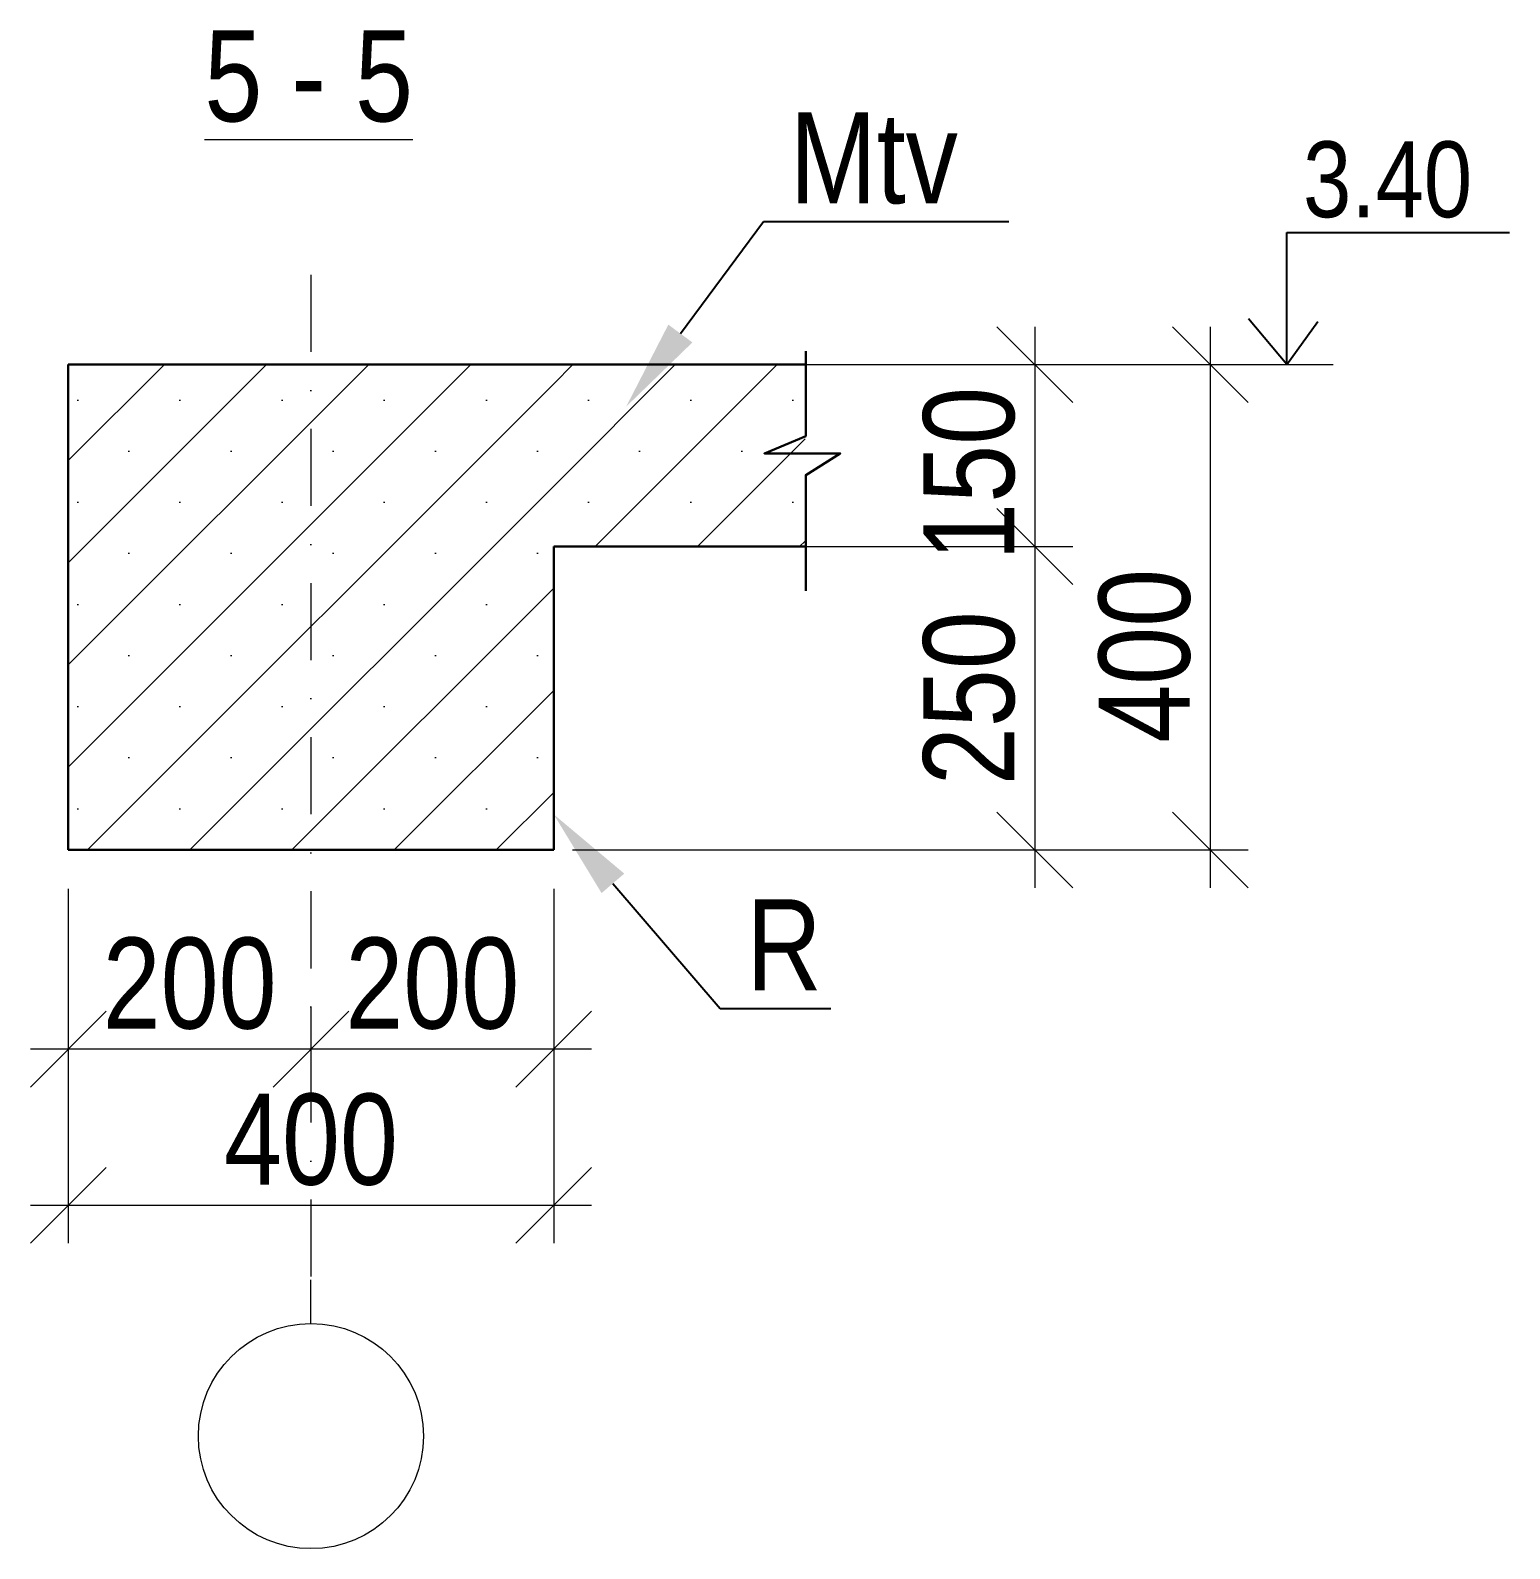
# Model space of a CAD drawing. Header units: millimetres. Extents: x -149347 to 251215, y -2929184 to -2541447.
# Drawn here: x 43629 to 48505, y -2602633 to -2597628 of the extents above; entities that cross this region are included whole.
import ezdxf
from ezdxf import colors
from ezdxf.entities.mleader import LeaderData, LeaderLine
from ezdxf.math import Vec2, Vec3

# ---------------------------------------------------------------- set-up
doc = ezdxf.new("R2010")
doc.units = ezdxf.units.MM
doc.linetypes.add('DASHDOT', pattern=[25.4, 12.7, -6.35, 0, -6.35])
doc.linetypes.add('DASHDOTX2', pattern=[50.8, 25.4, -12.7, 0, -12.7])
doc.layers.add('Ox xetti', color=1, linetype='DASHDOT', lineweight=18)
doc.layers.add('РАЗМЕРЫ', color=80, linetype='Continuous', lineweight=9)
doc.styles.add('style1', font='A3TI(LA).TTF', dxfattribs={"height": 400})
doc.styles.add('style6', font='ARIALN.TTF', dxfattribs={"height": 300})
doc.dimstyles.new('DIM_100', dxfattribs={"dimscale": 100, "dimtxt": 250, "dimasz": 2.5, "dimexe": 1.25, "dimexo": 0.625, "dimtad": 1, "dimdec": 0, "dimtxsty": 'style1', "dimblk": 'OBLIQUE', "dimcen": 2.5, "dimdle": 1.25, "dimclrd": 251, "dimclre": 251, "dimaunit": 1, "dimadec": 3, "dimazin": 0, "dimtfac": 1, "dimtdec": 0, "dimtmove": 1, "dimatfit": 3, "dimfxl": 1.25, "dimlwd": 5, "dimlwe": 5, "dimarcsym": 0})
pattern_1 = [(45, (-630070.5, -41325.82), (-168.379802, 168.379802), []), (45, (-629902.12, -41325.82), (-168.379802, 168.379802), [0, -238.125])]

# ---------------------------------------------------------------- blocks, each defined once
blk = doc.blocks.new('_Oblique')
at = {"color": 0, "linetype": 'ByBlock', "lineweight": -2}
blk.add_line((-0.5, -0.5), (0.5, 0.5), dxfattribs=at)
blk = doc.blocks.new('*D435')
at = {"color": 251, "lineweight": 5, "ltscale": 15, "transparency": 16777216}
for p, q in [((43754.4, -2600848.5), (43754.4, -2601111.3)), ((44554.4, -2600867.4), (44554.4, -2601111.3))]:
    blk.add_line(p, q, dxfattribs=at)
at = {"color": 251, "linetype": 'ByBlock', "lineweight": 5, "ltscale": 15, "transparency": 16777216}
blk.add_line((44679.4, -2600986.3), (43629.4, -2600986.3), dxfattribs=at)
at = {"layer": 'Defpoints', "color": 0, "lineweight": 15, "ltscale": 15, "transparency": 16777216}
for p in [(43754.4, -2600786), (44554.4, -2600804.9), (43754.4, -2600986.3)]:
    blk.add_point(p, dxfattribs=at)
at = {"color": 251, "lineweight": 5, "ltscale": 15, "transparency": 16777216, "xscale": 250, "yscale": 250, "zscale": 250, "rotation": 180}
blk.add_blockref('_Oblique', (43754.4, -2600986.3), dxfattribs=at)
at = {"color": 251, "lineweight": 5, "ltscale": 15, "transparency": 16777216, "xscale": 250, "yscale": 250, "zscale": 250}
blk.add_blockref('_Oblique', (44554.4, -2600986.3), dxfattribs=at)
at = {"color": 0, "lineweight": 15, "ltscale": 15, "transparency": 16777216, "insert": (44154.4, -2600770.6), "char_height": 300, "attachment_point": 5, "style": 'style6'}
blk.add_mtext('200', dxfattribs=at)
blk = doc.blocks.new('*D436')
at = {"color": 251, "lineweight": 5, "ltscale": 15, "transparency": 16777216}
for p, q in [((44554.4, -2600848.5), (44554.4, -2601111.3)), ((45354.4, -2600867.4), (45354.4, -2601111.3))]:
    blk.add_line(p, q, dxfattribs=at)
at = {"color": 251, "linetype": 'ByBlock', "lineweight": 5, "ltscale": 15, "transparency": 16777216}
blk.add_line((45479.4, -2600986.3), (44429.4, -2600986.3), dxfattribs=at)
at = {"layer": 'Defpoints', "color": 0, "lineweight": 15, "ltscale": 15, "transparency": 16777216}
for p in [(44554.4, -2600786), (45354.4, -2600804.9), (44554.4, -2600986.3)]:
    blk.add_point(p, dxfattribs=at)
at = {"color": 251, "lineweight": 5, "ltscale": 15, "transparency": 16777216, "xscale": 250, "yscale": 250, "zscale": 250, "rotation": 180}
blk.add_blockref('_Oblique', (44554.4, -2600986.3), dxfattribs=at)
at = {"color": 251, "lineweight": 5, "ltscale": 15, "transparency": 16777216, "xscale": 250, "yscale": 250, "zscale": 250}
blk.add_blockref('_Oblique', (45354.4, -2600986.3), dxfattribs=at)
at = {"color": 0, "lineweight": 15, "ltscale": 15, "transparency": 16777216, "insert": (44954.4, -2600770.6), "char_height": 300, "attachment_point": 5, "style": 'style6'}
blk.add_mtext('200', dxfattribs=at)
blk = doc.blocks.new('*D437')
at = {"color": 251, "lineweight": 5, "ltscale": 15, "transparency": 16777216}
for p, q in [((43754.4, -2600457.8), (43754.4, -2601625.9)), ((45354.4, -2600457.8), (45354.4, -2601625.9))]:
    blk.add_line(p, q, dxfattribs=at)
at = {"color": 251, "linetype": 'ByBlock', "lineweight": 5, "ltscale": 15, "transparency": 16777216}
blk.add_line((43629.4, -2601500.9), (45479.4, -2601500.9), dxfattribs=at)
at = {"layer": 'Defpoints', "color": 0, "lineweight": 15, "ltscale": 15, "transparency": 16777216}
for p in [(43754.4, -2600395.3), (45354.4, -2600395.3), (45354.4, -2601500.9)]:
    blk.add_point(p, dxfattribs=at)
at = {"color": 251, "lineweight": 5, "ltscale": 15, "transparency": 16777216, "xscale": 250, "yscale": 250, "zscale": 250, "rotation": 180}
blk.add_blockref('_Oblique', (43754.4, -2601500.9), dxfattribs=at)
at = {"color": 251, "lineweight": 5, "ltscale": 15, "transparency": 16777216, "xscale": 250, "yscale": 250, "zscale": 250}
blk.add_blockref('_Oblique', (45354.4, -2601500.9), dxfattribs=at)
at = {"color": 0, "lineweight": 15, "ltscale": 15, "transparency": 16777216, "insert": (44554.4, -2601285.2), "char_height": 300, "attachment_point": 5, "style": 'style6'}
blk.add_mtext('400', dxfattribs=at)
blk = doc.blocks.new('*D438')
at = {"color": 251, "linetype": 'ByBlock', "lineweight": 5, "ltscale": 15, "transparency": 16777216}
blk.add_line((46940.2, -2598604.5), (46940.2, -2599454.4), dxfattribs=at)
at = {"color": 251, "lineweight": 5, "ltscale": 15, "transparency": 16777216}
for p, q in [((46780.4, -2598729.5), (47065.2, -2598729.5)), ((45818, -2599329.4), (47065.2, -2599329.4))]:
    blk.add_line(p, q, dxfattribs=at)
at = {"layer": 'Defpoints', "color": 0, "lineweight": 15, "ltscale": 15, "transparency": 16777216}
for p in [(46717.9, -2598729.5), (45755.5, -2599329.4), (46940.2, -2599329.4)]:
    blk.add_point(p, dxfattribs=at)
at = {"color": 251, "lineweight": 5, "ltscale": 15, "transparency": 16777216, "xscale": 250, "yscale": 250, "zscale": 250}
for p, rotation in [((46940.2, -2598729.5), 90), ((46940.2, -2599329.4), 270)]:
    blk.add_blockref('_Oblique', p, dxfattribs=dict(at, rotation=rotation))
at = {"color": 0, "lineweight": 15, "ltscale": 15, "transparency": 16777216, "insert": (46724.5, -2599089.4), "char_height": 300, "attachment_point": 5, "rotation": 90, "style": 'style6'}
blk.add_mtext('150', dxfattribs=at)
blk = doc.blocks.new('*D439')
at = {"color": 251, "linetype": 'ByBlock', "lineweight": 5, "ltscale": 15, "transparency": 16777216}
blk.add_line((47518.8, -2598604.5), (47518.8, -2600454.5), dxfattribs=at)
at = {"color": 251, "lineweight": 5, "ltscale": 15, "transparency": 16777216}
for p, q in [((46982.6, -2598729.5), (47643.8, -2598729.5)), ((46856.4, -2600329.5), (47643.8, -2600329.5))]:
    blk.add_line(p, q, dxfattribs=at)
at = {"layer": 'Defpoints', "color": 0, "lineweight": 15, "ltscale": 15, "transparency": 16777216}
for p in [(46920.1, -2598729.5), (46793.9, -2600329.5), (47518.8, -2600329.5)]:
    blk.add_point(p, dxfattribs=at)
at = {"color": 251, "lineweight": 5, "ltscale": 15, "transparency": 16777216, "xscale": 250, "yscale": 250, "zscale": 250}
for p, rotation in [((47518.8, -2598729.5), 90), ((47518.8, -2600329.5), 270)]:
    blk.add_blockref('_Oblique', p, dxfattribs=dict(at, rotation=rotation))
at = {"color": 0, "lineweight": 15, "ltscale": 15, "transparency": 16777216, "insert": (47303.1, -2599689.5), "char_height": 300, "attachment_point": 5, "rotation": 90, "style": 'style6'}
blk.add_mtext('400', dxfattribs=at)
blk = doc.blocks.new('*D440')
at = {"color": 251, "linetype": 'ByBlock', "lineweight": 5, "ltscale": 15, "transparency": 16777216}
blk.add_line((46940.2, -2599204.4), (46940.2, -2600454.5), dxfattribs=at)
at = {"color": 251, "lineweight": 5, "ltscale": 15, "transparency": 16777216}
for p, q in [((46145.9, -2599329.4), (47065.2, -2599329.4)), ((45416.9, -2600329.5), (47065.2, -2600329.5))]:
    blk.add_line(p, q, dxfattribs=at)
at = {"layer": 'Defpoints', "color": 0, "lineweight": 15, "ltscale": 15, "transparency": 16777216}
for p in [(46083.4, -2599329.4), (45354.4, -2600329.5), (46940.2, -2600329.5)]:
    blk.add_point(p, dxfattribs=at)
at = {"color": 251, "lineweight": 5, "ltscale": 15, "transparency": 16777216, "xscale": 250, "yscale": 250, "zscale": 250}
for p, rotation in [((46940.2, -2599329.4), 90), ((46940.2, -2600329.5), 270)]:
    blk.add_blockref('_Oblique', p, dxfattribs=dict(at, rotation=rotation))
at = {"color": 0, "lineweight": 15, "ltscale": 15, "transparency": 16777216, "insert": (46724.5, -2599829.4), "char_height": 300, "attachment_point": 5, "rotation": 90, "style": 'style6'}
blk.add_mtext('250', dxfattribs=at)

msp = doc.modelspace()

# ---------------------------------------------------------------- hatches: boundary and pattern name
at = {"lineweight": 15, "ltscale": 5}
h = msp.add_hatch(dxfattribs=at)
h.set_pattern_fill('SACNCR', scale=100)
h.set_pattern_definition(pattern_1)
h.paths.add_polyline_path([(43754.39767, -2600329.46137), (45354.34442, -2600329.46137), (45354.34442, -2598729.46137), (43754.39767, -2598729.46137)])
h = msp.add_hatch(dxfattribs=at)
h.set_pattern_fill('SACNCR', scale=100)
h.set_pattern_definition(pattern_1)
edge = h.paths.add_edge_path()
edge.add_line((46179.50707, -2598729.46137), (45354.4243, -2598729.46137))
edge.add_line((45354.4243, -2598729.46137), (45354.37105, -2599369.38534))
edge.add_line((45354.4243, -2599329.38534), (46183.08247, -2599329.38534))
edge.add_line((46183.08247, -2599329.38534), (46183.08247, -2598729.46137))

# ---------------------------------------------------------------- linework, layer by layer
at = {"color": 0}
msp.add_line((47771.10763, -2598729.46137), (47771.10763, -2598294.52686), dxfattribs=at)
at = {"color": 7}
msp.add_line((47771.10763, -2598294.52686), (48505.49689, -2598294.52686), dxfattribs=at)
at = {"color": 7, "lineweight": 15, "ltscale": 80}
for p, q in [((45354.37105, -2598729.46137), (43754.37105, -2598729.46137)), ((46185.25919, -2598729.46137), (47923.56839, -2598729.46137))]:
    msp.add_line(p, q, dxfattribs=at)
at = {"color": 7, "lineweight": 30, "ltscale": 80}
for p, q in [((43754.37105, -2598729.46137), (43754.37105, -2600329.46137)), ((43754.37105, -2598729.46137), (46185.25919, -2598729.46137)), ((45354.37105, -2600329.46137), (45354.37105, -2599329.38534)), ((45354.37105, -2599329.38534), (46185.25919, -2599329.38534)), ((43754.37105, -2600329.46137), (45354.37105, -2600329.46137))]:
    msp.add_line(p, q, dxfattribs=at)
at = {"color": 7, "lineweight": 15}
msp.add_line((44554.37105, -2601892.12273), (44554.37105, -2601746.39396), dxfattribs=at)
at = {"color": 7, "ltscale": 15}
for points in [[(47771.10763, -2598729.46137), (47645.04561, -2598578.73174)], [(47771.10763, -2598729.46137), (47872.82859, -2598587.13827)]]:
    msp.add_lwpolyline(points, dxfattribs=at)
at = {"color": 7, "lineweight": 30, "ltscale": 80}
msp.add_lwpolyline([(46185.25919, -2598685.28565), (46185.25919, -2598965.13635), (46049.28254, -2599022.1804), (46299.00015, -2599022.1804), (46185.25919, -2599093.48546), (46185.25919, -2599475.08722)], dxfattribs=at)
at = {"color": 7, "lineweight": 9}
msp.add_circle((44554.37105, -2602261.75226), 371.07409, dxfattribs=at)
at = {"layer": 'Ox xetti', "linetype": 'DASHDOTX2', "lineweight": 15, "ltscale": 10}
msp.add_line((44554.37105, -2598433.45659), (44554.37105, -2601786.80781), dxfattribs=at)

# ---------------------------------------------------------------- texts
at = {"lineweight": 15, "ltscale": 1500, "insert": (44202.91953, -2597627.6769), "char_height": 300, "width": 3782.2222222, "attachment_point": 1, "style": 'style6'}
msp.add_mtext('{\\fArial Narrow|b0|i0|c238|p34;\\L5 \\fArial Narrow|b0|i0|c204|p34;-\\fArial Narrow|b0|i0|c238|p34; 5}', dxfattribs=at)
at = {"lineweight": 9, "insert": (47824.46348, -2597993.62725), "char_height": 250, "width": 23109.777632, "attachment_point": 1, "style": 'style6'}
msp.add_mtext('{\\fArial Narrow|b0|i0|c238|p34;3.40}', dxfattribs=at)

# ---------------------------------------------------------------- dimensions: what is measured, and where the dimension line sits
at = {"color": 7, "lineweight": 15, "ltscale": 15}
for base, p1, p2, picture, middle in [((46940.16146, -2599329.38534), (46717.92161, -2598729.46137), (45755.52789, -2599329.38534), '*D438', (46940.16146, -2599089.42335)), ((47518.80058, -2600329.46137), (46920.06332, -2598729.46137), (46793.90303, -2600329.46137), '*D439', (47518.80058, -2599689.46137))]:
    dim = msp.add_linear_dim(base=base, p1=p1, p2=p2, angle=90, dimstyle='DIM_100', override={"dimlfac": 0.25, "dimtxsty": 'style6'}, dxfattribs=at)
    dim.commit()
    dim.dimension.update_dxf_attribs({"geometry": picture, "text_midpoint": middle, "dimtype": 160})
dim = msp.add_linear_dim(base=(46940.16146, -2600329.46137), p1=(46083.42025, -2599329.38534), p2=(45354.37105, -2600329.46137), angle=90, dimstyle='DIM_100', override={"dimlfac": 0.25, "dimtxsty": 'style6'}, dxfattribs=at)
dim.commit()
dim.dimension.update_dxf_attribs({"geometry": '*D440', "text_midpoint": (46724.48957, -2599829.42335)})
for base, p1, p2, picture, middle in [((45354.37105, -2601500.87866), (43754.37105, -2600395.34036), (45354.37105, -2600395.34036), '*D437', (44554.37105, -2601285.20677)), ((43754.37105, -2600986.26857), (44554.37105, -2600804.90738), (43754.37105, -2600786.0128), '*D435', (44154.37105, -2600770.59667)), ((44554.37105, -2600986.26857), (45354.37105, -2600804.90738), (44554.37105, -2600786.0128), '*D436', (44954.37105, -2600770.59667))]:
    dim = msp.add_linear_dim(base=base, p1=p1, p2=p2, dimstyle='DIM_100', override={"dimlfac": 0.25, "dimtxsty": 'style6'}, dxfattribs=at)
    dim.commit()
    dim.dimension.update_dxf_attribs({"geometry": picture, "text_midpoint": middle})

# ---------------------------------------------------------------- leaders
at = {"layer": 'РАЗМЕРЫ', "color": 0, "lineweight": 15}
ml = msp.add_multileader_mtext('Standard', dxfattribs=at)
ml.set_content('{\\fArial Narrow|b0|i0|c238|p34;\\C7;Mtv}', style='style6')
ml.set_leader_properties()
ml.build(insert=Vec2(0, 0))
ml.multileader.update_dxf_attribs({"text_left_attachment_type": 6, "text_right_attachment_type": 6, "dogleg_length": 100, "arrow_head_size": 300})
ctx = ml.context
ctx.base_point, ctx.char_height, ctx.arrow_head_size, ctx.plane_origin = Vec3(46145.65153, -2598258.04663), 300, 300, Vec3(54092.36401, -2596631.4593)
ctx.left_attachment, ctx.right_attachment, ctx.text_align_type = 6, 6, 1
notes = []
notes.append((ctx, [(1, (1, 1, 0), (46045.65153, -2598258.04663), (1, 0), 100, [(1, [(45593.30145, -2598868.08664)], 0, [])])]))
ctx.mtext.insert, ctx.mtext.alignment, ctx.mtext.flow_direction = Vec3(46409.79341, -2597898.04663), 2, 5
ml = msp.add_multileader_mtext('Standard', dxfattribs=at)
ml.set_content('{\\fArial Narrow|b0|i0|c238|p34;\\C7;R}', style='style6')
ml.set_leader_properties()
ml.build(insert=Vec2(0, 0))
ml.multileader.update_dxf_attribs({"text_left_attachment_type": 6, "text_right_attachment_type": 6, "dogleg_length": 100, "arrow_head_size": 300})
ctx = ml.context
ctx.base_point, ctx.char_height, ctx.arrow_head_size, ctx.plane_origin = Vec3(46003.62307, -2600852.22982), 300, 300, Vec3(53375.72088, -2599034.76062)
ctx.left_attachment, ctx.right_attachment, ctx.text_align_type = 6, 6, 1
notes.append((ctx, [(1, (1, 1, 0), (45903.62307, -2600852.22982), (1, 0), 100, [(1, [(45354.37105, -2600211.97495)], 0, [])])]))
ctx.mtext.insert, ctx.mtext.alignment, ctx.mtext.flow_direction = Vec3(46114.08146, -2600492.22982), 2, 5
for ctx, leaders in notes:
    for number, flags, end, landing, length, lines in leaders:
        leader = LeaderData()
        leader.index, (leader.has_last_leader_line, leader.has_dogleg_vector, leader.attachment_direction) = number, flags
        leader.last_leader_point, leader.dogleg_vector, leader.dogleg_length = Vec3(end), Vec3(landing), length
        for number, points, colour, breaks in lines:
            line = LeaderLine()
            line.index, line.vertices, line.color, line.breaks = number, Vec3.list(points), colors.encode_raw_color(colour), breaks
            leader.lines.append(line)
        ctx.leaders.append(leader)

doc.saveas('drawing.dxf')
